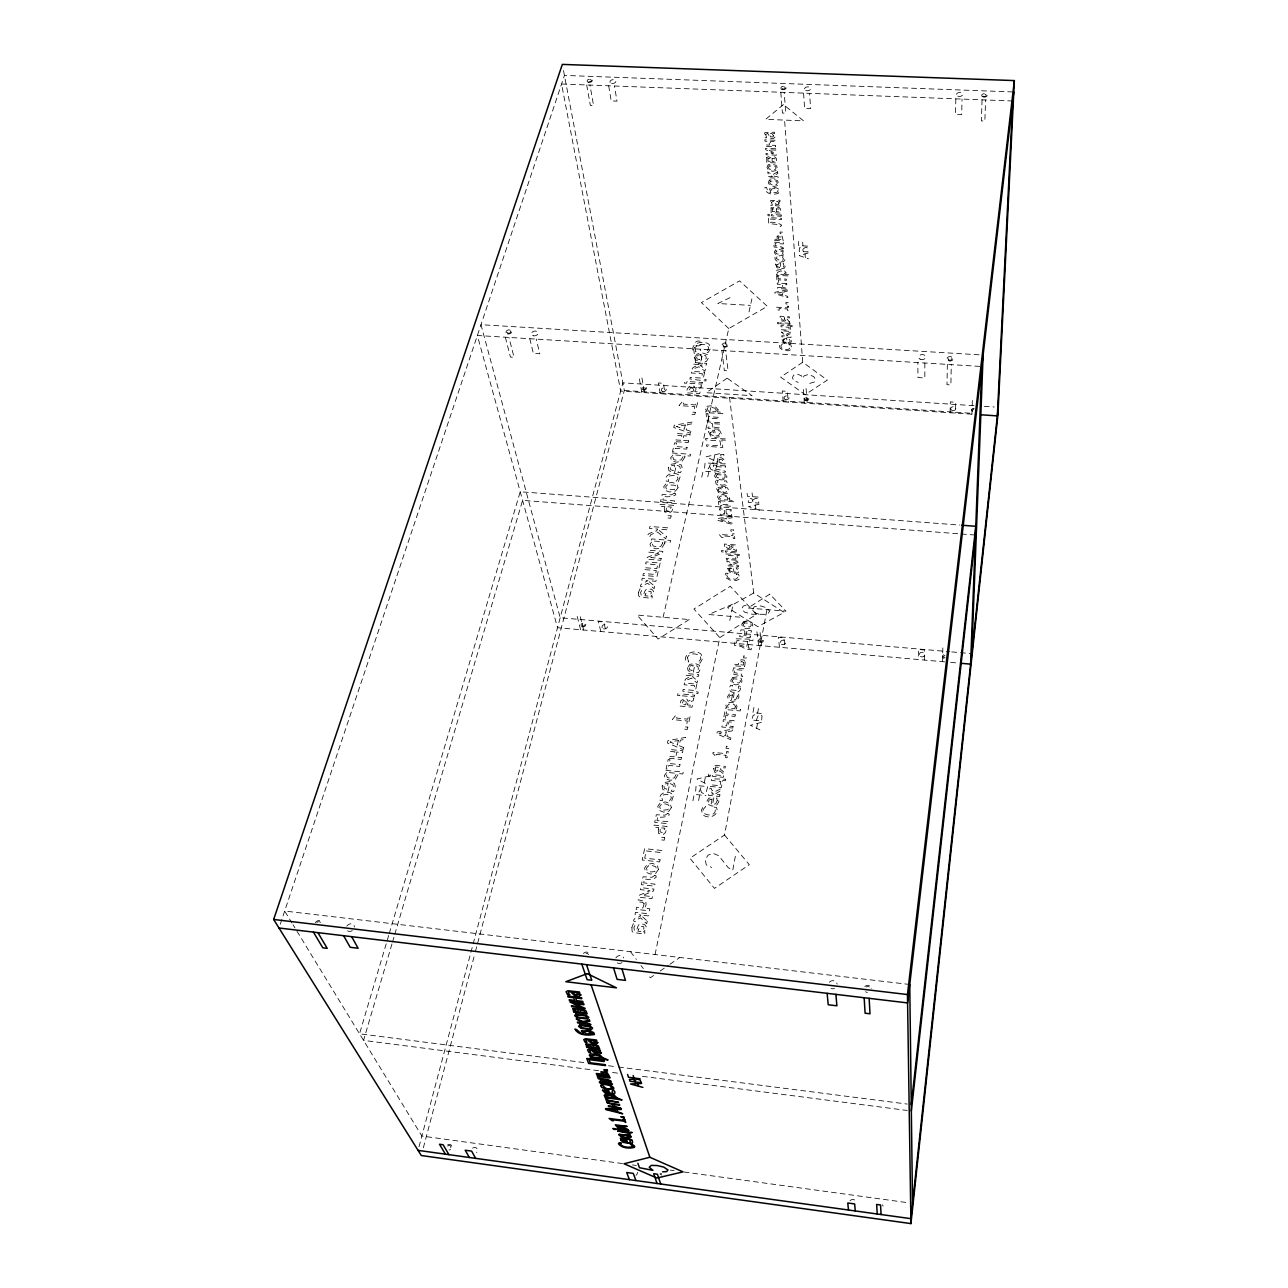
<?xml version="1.0" encoding="UTF-8"?>
<svg xmlns="http://www.w3.org/2000/svg" width="1288" height="1288" viewBox="0 0 1288 1288"><rect width="100%" height="100%" fill="white"/><g stroke="black" fill="none" stroke-linecap="round" stroke-linejoin="round"><path stroke-width="0.75" stroke-dasharray="5 3.75" d="M924.333 660.052L924.349 649.973L918.634 649.474L918.666 659.553M924.848 363.007L924.816 377.98L917.925 377.545L917.877 362.572M942.607 661.678L942.832 647.912M947.34 364.391L947.018 384.709L950.898 384.951L951.269 364.633M950.125 412.772L950.319 401.888L955.519 402.226L955.277 413.11M955.825 98.854L955.551 114.358L961.701 114.6L962.039 99.079M971.909 414.205L972.392 399.361M982.068 99.836L981.392 120.895L984.853 121.04L985.578 99.965M735.335 856.279L732.775 870.253L728.187 867.629L718.801 855.747L713.327 853.445L708.094 855.103L705.212 859.692L706.323 864.924L711.749 867.468M756.265 720.443L758.262 715.323L760.258 714.84L762.045 715.951L761.546 720.958L751.693 720.008L753.142 715.355L754.881 714.76L756.861 717.207M757.618 713.117L758.455 708.577M756.636 728.284L757.537 723.405M753.931 707.45L752.965 712.683L762.882 713.616M724.516 835.01L749.294 864.667L714.47 888.398L689.949 858.243L724.516 835.01L766.956 609.594M698.595 800.524L699.706 794.938M700.704 789.947L701.445 792.474L703.506 793.521L706.049 792.619L707.708 786.63L696.116 785.455L695.633 791.267L697.355 792.361L699.384 791.701L701.493 786.002M704.246 782.863L705.422 777.002M692.912 800.798L694.2 794.374L705.937 795.565M729.797 620.478L733.114 604.024L708.658 614.505L739.602 617.145M655.061 954.617L719.799 637.576L756.426 614.36L730.264 586.282L693.91 609.015L719.799 637.576M713.681 460.267L714.888 454.793M749.004 311.889L751.87 298.913M707.756 476.801L708.915 471.585M709.946 466.932L710.735 469.267L712.924 470.201L715.613 469.315L717.336 463.712L705.083 462.827L704.584 468.236L706.42 469.218L708.561 468.574L710.767 463.245M701.735 477.156L703.087 471.15L715.516 472.052M663.095 617.306L728.766 328.553L767.342 306.351L739.618 280.865L701.38 302.583L728.766 328.553M423.35 1147.769L474.886 953.587M475.401 951.639L624.326 390.457L563.387 69.906M419.002 1146.787L622.877 382.842L974.179 405.688M391.954 943.975L363.554 1040.398L598.598 1070.698M392.518 942.043L394.225 936.247M394.788 934.331L522.59 500.372L975.451 535.067M388.686 935.41L359.529 1033.797L586.587 1062.922M389.266 933.494L520.223 491.758L959.802 525.085M280.253 924.237L564.434 75.412L1013.785 91.963M803.149 249.083L805.612 247.135L807.415 247.972L808.027 251.901L799.252 251.434L799.478 247.747L802.327 247.859L803.326 251.643M752.917 500.034L755.815 498.102L758.036 499.036L758.922 503.125L748.28 502.32L748.441 498.504L751.886 498.73L753.222 502.69M653.596 975.531L650.343 977.785L648.009 974.726M660.132 971.039L668.295 965.404M669.921 964.277L679.726 957.515M802.714 362.234L780.657 377.126L805.145 394.643L827.331 380.089L802.714 362.234L784.585 120.09M730.022 297.673L717.851 303.501L750.437 305.369M753.689 592.995L727.591 607.63L757.843 626.644L784.118 612.444L753.689 592.995L729.137 394.192M746.058 605.215L743.208 606.117L741.727 608.805L744.528 612.122L752.095 614.215L767.471 614.344L769.644 611.172L766.714 607.743L760.339 605.875L754.333 606.729L752.578 609.723L755.718 613.12L761.433 615.02M808.107 253.028L799.252 255.571L808.494 258.824M809.701 383.373L814.08 382.182L815.385 379.3L813.694 376.531L808.365 374.454L804.034 375.919L802.907 378.511L801.442 375.758L797.546 374.228L793.553 375.13L792.41 377.851L794.004 380.685L798.19 382.423M761.289 722.407L750.373 725.305L759.92 729.845M709.817 775.956L697.017 779.015L708.062 784.891M719.541 453.73L706.017 456.821L717.706 462.07M759.051 504.3L748.441 506.603L759.727 510.29M974.002 408.908L972.553 410.437M944.99 655.27L943.251 656.767L945.102 657.878M1012.738 100.995L561.552 84.01L620.687 391.085L973.309 414.285M807.64 246.105L798.737 245.638L798.447 241.468M979.105 354.812L480.971 324.705L560.2 617.741L949.755 651.728M979.782 366.388L477.349 335.492L557.527 627.707L945.811 661.952M984.225 406.332L994.255 406.992M624.326 390.457L971.925 413.303M758.246 497.104L747.459 496.299L746.943 491.968M951.751 651.905L971.732 653.644M950.641 662.386L958.626 663.079M909.747 984.483L284.664 911.035L291.99 923.061M608.5 1065.74L616.469 1066.754M618.465 1067.011L907.283 1104.074M612.557 1072.485L618.53 1073.258M642.422 1076.333L907.364 1110.481M622.506 1163.563L421.884 1136.048L293.036 924.768M632.44 1164.932L636.401 1165.479M670.179 1170.1L674.155 1170.647M684.073 1172.016L908.539 1202.799M630.524 951.735L636.353 959.399M641.005 965.533L643.34 968.592M505.331 337.214L510.434 357.066L514.025 357.291L508.953 337.44M580.614 629.751L577.121 616.115L580.147 616.372L583.625 630.009M529.787 338.712L533.345 353.379L539.785 353.781L536.275 339.114M600.804 631.523L598.373 621.524L603.766 621.991L606.149 632.006M586.684 84.96L590.355 105.439L593.591 105.568L589.952 85.072M641.794 392.47L639.186 377.867L641.955 378.06L644.547 392.663M608.661 85.781L611.204 100.915L616.984 101.14L614.489 86.006M660.261 393.693L658.458 382.971L663.384 383.293L665.155 394.015M693.588 348.79L695.681 363.586L702.314 363.989L700.269 349.193M721.86 350.529L724.371 370.606L728.09 370.847L725.643 350.755M758.632 645.449L756.925 631.748L760.049 632.022L761.723 645.723M752.079 492.918L752.514 496.685M755.396 505.089L755.847 509.018M779.481 647.284L778.387 637.238L783.957 637.721L785.004 647.767M783.249 401.792L782.283 391.005L787.322 391.327L788.24 402.114M780.818 92.253L782.396 113.038L785.744 113.167L784.199 92.382M804.372 403.176L803.261 388.461L806.111 388.638L807.206 403.353M805.048 253.913L805.322 257.697M802.666 242.241L802.907 245.863M803.599 93.122L804.581 108.466L810.571 108.691L809.637 93.348M660.132 1174.463A1.916 1.819 -42.7 0 1 661.823 1175.187M637.431 1172.305A3.413 3.22 -42.9 0 1 635.966 1175.348M586.024 953.297A2.447 2.174 -24.2 0 1 588.439 954.65M622.024 962.619A4.347 3.912 -22.4 0 1 616.823 962.635M615.825 957.966A4.347 3.912 -22.4 0 1 623.73 957.934M850.112 1200.77A3.429 3.397 37.5 0 1 855.538 1200.819M447.725 1146.095A1.932 1.707 -42.8 0 1 450.719 1146.304A1.932 1.707 -42.8 0 1 449.045 1148.993M472.616 1148.107A3.429 3.059 -42.9 0 1 476.641 1152.663M866.325 987.01A2.496 2.318 2.5 0 1 869.352 987.01M834.479 988.476A4.411 4.089 -1.8 0 1 831.098 988.492M829.311 982.213A4.411 4.089 -1.8 0 1 837.168 984.145M316.848 922.53A2.447 2.013 -32 0 1 320.503 922.498M346.746 926.153A4.347 3.623 -31.5 0 1 354.458 927.07M352.284 930.628A4.347 3.623 -31.5 0 1 347.277 930.66M660.052 1173.432A2.979 2.834 -42.7 0 1 661.533 1173.642M882.409 1204.811A3.027 2.962 40.3 0 1 883.037 1206.244M447.596 1144.952A2.995 2.656 -42.8 0 1 451.782 1146.127A2.995 2.656 -42.8 0 1 449.045 1150.007M943.959 658.474A2.496 2.045 1.5 0 1 945.07 654.546M972.569 411.355A2.27 1.674 0.1 0 1 974.066 408.312M583.384 953.41A3.8 3.397 -24.2 0 1 589.888 955.036M867.388 992.42A3.88 3.59 2.5 0 1 865.52 991.712M864.763 986.672A3.88 3.59 2.5 0 1 871.686 988.363M315.351 922.562A3.816 3.139 -32 0 1 321.968 922.53M765.684 134.467L766.601 137.8L764.847 137.736L764.702 132.712L774.442 132.213L774.555 133.614L773.46 133.566L774.909 137.285L773.299 138.557L770.144 138.267L767.761 133.34L765.684 134.467M730.006 546.917C729.958 549.863 725.047 547.964 726.013 545.355L729.845 545.661L730.006 546.917M771.496 202.216L772.381 205.323L770.675 205.243L770.562 200.59L779.948 200.203L780.061 201.492L778.999 201.443L780.367 204.905L778.821 206.064L775.779 205.774L773.508 201.186L771.496 202.216M777.083 236.702L777.195 239.359L773.396 239.166L773.508 240.405L783.249 240.904L782.058 236.074L778.483 235.285L777.083 236.702M696.55 357.034L697.114 358.917L699.577 359.642L700.785 354.554L698.032 355.182L696.55 357.034M689.177 667.667L689.708 669.712L692.042 670.517L693.186 665.075L690.577 665.703L689.177 667.667M782.492 248.938C786.888 248.343 777.533 245.026 775.36 246.024L775.151 243.513L783.49 243.931L783.394 242.691L773.669 242.192L774.088 247.022L780.625 247.666L782.492 248.938M805.177 398.958C807.721 402.822 808.8 395.464 805.177 398.958M741.164 675.91L742.645 676.764L741.003 673.801L734.112 672.61L734.724 669.535L743.884 670.372L744.174 668.858L733.5 667.892L732.341 673.785L741.164 675.91M663.916 786.099L664.431 788.32L666.862 789.238L668.118 783.281L665.397 783.957L663.916 786.099M670.163 467.705L670.726 469.782L673.302 470.571L674.622 465.016L671.724 465.676L670.163 467.705M680.112 476.914L678.261 482.018L675.701 481.825L678.1 478.766L677.279 476.415L673.721 475.336L669.744 475.9L667.86 478.025L668.746 481.31L666.17 481.116C663.723 473.855 674.671 471.311 679.162 475.256L680.112 476.914M673.27 796.145L671.531 801.571L669.1 801.329L671.37 798.109L670.613 795.565L667.248 794.342L663.481 794.857L661.71 797.111L662.547 800.54L660.1 800.395C657.476 793.247 667.892 789.737 672.4 794.342L673.27 796.145M694.731 357.018L695.504 359.899L699.69 361.236L700.881 361.316L702.443 354.667L705.695 355.713L706.355 358.112L704.037 361.236L706.388 361.477L708.255 358.257L707.337 354.586L702.685 353.009L697.371 353.926L694.731 357.018M687.454 667.619L688.178 670.726L692.139 672.256L693.266 672.352L694.763 665.22L697.838 666.411L698.45 669.019L696.228 672.433L698.482 672.642L700.253 669.197L699.4 665.236L695.005 663.449L689.966 664.334L687.454 667.619M779.481 345.812L780.029 348.243L783.426 350.449L788.803 350.771L791.814 348.951L790.816 344.653L788.884 344.54L790.687 347.325L788.143 349.612L783.877 349.37L781.253 347.792L780.931 345.828L782.219 344.234L780.254 344.025L779.481 345.812M716.241 410.003L715.806 411.838L708.77 411.371L707.048 409.021L708.014 407.572L711.25 407.33L714.824 408.183L716.241 410.003M762.689 640.265C759.888 645.079 758.729 636.32 762.689 640.265M668.263 467.673L669.036 470.828L673.399 472.342L674.638 472.438L676.361 465.129L679.742 466.32L680.386 468.961L677.907 472.471L680.386 472.648L682.382 469.122L681.465 465.097L676.619 463.326L671.064 464.292L668.263 467.673M662.113 786.018L662.837 789.431L666.959 791.122L668.118 791.251L669.76 783.458L672.964 784.778L673.576 787.628L671.225 791.235L673.56 791.589L675.443 787.837L674.59 783.506L670.018 781.526L664.769 782.46L662.113 786.018M728.01 498.408L727.591 500.034L720.942 499.535L719.332 497.426L720.266 496.17L723.325 495.993L726.69 496.782L728.01 498.408M784.65 318.812C784.634 321.614 780.351 319.794 781.414 317.428L784.553 317.621L784.65 318.812M644.113 903.693L642.889 907.992L636.546 907.267L636.111 909.328L649.41 910.841L649.844 908.781L644.644 908.185L646.141 904.611L645.787 901.713L638.156 899.716L637.721 901.761L642.696 902.389L644.113 903.693M715.291 810.007C715.565 815.658 707.514 816.125 704.134 813.259L703.248 811.826C701.139 808.928 709.237 805.564 703.538 806.047L701.477 809.991L702.685 814.499C707.917 820.005 720.04 815.401 716.45 807.383L714.083 807.141L715.291 810.007M737.412 696.164L735.931 699.287L732.904 699.819L734.128 693.508L729.266 694.087L727.559 696.615L728.509 699.819L732.47 701.38L736.833 700.559L738.942 697.291L738.636 694.103L736.672 693.91L737.412 696.164M718.092 409.89L717.513 411.951L722.713 412.305L722.906 413.738L705.921 412.595L705.727 411.162L707.015 411.242L705.019 408.538L706.388 406.348L710.815 405.833L715.903 407.185L718.092 409.89M677.907 774.812L675.218 779.481L669.857 780.303L665.445 778.757L664.35 775.585L666.765 772.349L665.429 772.22L665.832 770.353L683.22 772.092L682.833 773.975L677.504 773.428L677.907 774.812M687.389 657.572L688.661 661.855L686.021 661.774C682.399 653.177 695.697 648.911 701.203 654.336L702.411 658.925L700.125 663.046C693.991 663.626 702.604 660.181 700.463 657.089L699.529 655.656C696.019 653.161 689.161 652.855 687.389 657.572M717.271 800.492L715.709 803.857L712.554 804.42L713.874 797.61L708.819 798.19L707.032 800.927L707.998 804.388L712.087 806.095L716.627 805.241L718.849 801.732L718.543 798.27L716.498 798.061L717.271 800.492M745.285 662.016L744.593 666.685L733.935 665.719L734.224 664.222L738.378 664.608L739.119 661.404L741.131 659.762L743.933 660.036L745.285 662.016M784.585 273.008L784.183 274.537L778.773 274.247L777.533 272.315L780.834 270.85L784.585 273.008M684.942 456.918L682.109 461.329L676.458 462.199L671.773 460.83L670.613 457.9L673.157 454.841L671.74 454.728L672.159 452.99L690.561 454.294L690.159 456.049L684.524 455.646L684.942 456.918M694.635 347.712L695.955 351.785L693.202 351.624C689.676 342.914 703.795 339.871 709.205 344.443L710.493 348.678L708.094 352.542C701.638 353.218 710.445 350.143 708.432 347.019L705.502 344.701L699.481 344.315L694.635 347.712M729.765 498.327L729.185 500.163L734.112 500.533L734.273 501.805L718.237 500.597L718.06 499.325L719.3 499.406L717.416 496.975L718.736 495.059L722.922 494.656L727.72 495.912L729.765 498.327M726.609 575.124L728.364 578.167L735.512 579.326L738.507 577.024L736.205 574.046L738.555 574.239L739.94 578.763L736.366 580.55L729.829 580.035L725.627 577.588L724.87 575.897L725.724 573.192L728.106 573.385L726.609 575.124M664.801 543.214L661.839 547.931L655.978 548.817L651.148 547.336L649.973 544.18L652.63 540.912L651.164 540.799L651.615 538.915L670.629 540.429L670.195 542.312L664.366 541.846L664.801 543.214M780.399 226.221C785.696 225.175 773.042 221.23 770.24 222.422L769.934 219.041L781.526 219.604L781.414 218.268L768.276 217.624L768.807 223.613L777.775 224.482L780.399 226.221M645.626 388.235C642.97 392.212 642.197 385.08 645.626 388.235M713.681 768.711L714.711 772.285L718.35 772.398L719.895 770.755L723.856 774.313L724.226 772.43L720.394 769.129L720.7 767.535L725.08 767.97L725.386 766.36L714.357 765.249L713.681 768.711M676.055 774.571L674.252 777.936L670.517 778.387L667.264 777.437L666.492 775.328L668.553 772.526L675.765 773.251L676.055 774.571M715.532 481.197L716.048 483.902L719.396 485.995L724.822 486.413L727.623 484.755L726.577 480.971L724.339 480.794L726.094 483.225L725.128 484.771L721.94 485.125L718.559 484.272L717.158 482.565L718.269 480.424L716.015 480.183L715.532 481.197M682.994 456.741L681.094 459.913L677.134 460.396L673.688 459.558L672.867 457.626L675.057 454.97L682.672 455.517L682.994 456.741M786.018 272.895L785.503 274.618L789.496 274.827L789.592 276.018L776.535 275.31L776.423 274.119L777.421 274.183L775.972 271.945L777.115 270.11L780.544 269.611L784.424 270.657L786.018 272.895M584.929 624.68C581.967 629.397 581.242 620.832 584.929 624.68M662.773 543.005L660.792 546.402L656.687 546.901L653.145 545.983L652.308 543.906L654.594 541.073L662.467 541.685L662.773 543.005M740.648 688.05C740.439 693.137 733.387 693.749 730.199 690.996L729.33 687.808L730.682 685.216L732.711 685.409L730.892 687.985L731.584 689.982L737.557 690.561L738.99 688.726C736.607 685.49 740.713 684.846 740.648 688.05M708.609 431.834L710.622 436.052L715.516 437.437L720.04 436.664L721.28 433.718L719.879 430.82L717.625 430.659L719.493 433.605L718.624 435.537L715.468 436.036L714.679 430.305L711.105 430.289L708.609 431.834M686.327 701.863L685.812 704.794L681.642 704.391L683.542 700.398L686.327 701.863M774.957 257.197C774.217 261.77 780.737 262.961 783.877 261.239L784.714 260.208C786.598 257.004 779.884 254.799 783.506 258.808L782.685 260.305L780.061 260.707L776.245 258.437L777.228 256.409L774.957 257.197M631.893 927.457L632.086 931.305L633.31 932.48L644.531 934.122L644.966 932.029L643.549 931.868L645.723 929.469L646.174 926.555L644.37 924.285L640.249 924.06C636.449 924.543 638.172 932.287 634.501 930.596L633.889 927.666L635.596 923.995L633.31 923.738L631.893 927.457M716.563 488.635L718.479 492.547L723.18 493.868L727.559 493.207L728.766 490.47L727.43 487.782L725.257 487.621L727.044 490.358L726.191 492.145L723.148 492.579L722.423 487.267L718.978 487.234L716.563 488.635M715.178 768.775L715.709 770.836L717.384 771.061L719.235 767.39L715.516 767.02L715.178 768.775M710.284 432.446L710.557 434.33L713.89 435.924L713.294 431.561L710.284 432.446M693.636 388.847L693.105 391.584L688.694 391.294L690.706 387.543L693.636 388.847M638.494 592.383L638.703 595.958L639.991 597.036L651.889 598.373L652.34 596.408L650.826 596.28L653.113 594.01L653.596 591.273L651.68 589.196L647.317 589.067C643.485 589.421 644.966 596.875 641.247 595.265L640.587 592.544L642.39 589.099L639.975 588.89L638.494 592.383M743.82 662.724L743.45 665.059L739.827 664.737L741.437 661.259L743.82 662.724M718.173 489.199L718.43 490.953L721.634 492.467L721.071 488.41L718.173 489.199M727.752 568.555L729.539 572.081L733.983 573.305L738.137 572.758L739.296 570.343L738.04 567.911L735.995 567.75L737.654 570.214L736.849 571.792L733.967 572.162L733.323 567.412L727.752 568.555M667.844 813.42L665.091 815.159L656.333 814.741L654.723 822.308L667.635 823.676L668.053 821.728L656.961 820.569L657.798 816.608C660.696 818.524 673.576 815.69 667.844 813.42M654.835 875.454L652.018 877.257L643.066 876.79L641.376 884.695L654.562 886.16L654.996 884.132L643.662 882.876L644.547 878.754C647.462 880.606 660.631 878.126 654.851 875.341M775.553 264.121L776.986 267.759L780.786 268.87L784.376 268.129L785.455 265.537C785.261 262.301 781.172 262.172 784.054 265.489L783.313 267.163L780.802 267.663L780.383 262.704L775.553 264.121M658.281 829.746L658.442 833.32L662.966 834.688L665.542 832.515L667.055 826.477L654.111 825.125L653.692 827.057L658.731 827.588L658.281 829.746M769.677 188.982L770.836 192.604L768.083 191.767L766.457 187.356L764.911 187.291C764.766 194.214 773.364 195.277 778.338 193.297L779.481 190.962L777.871 188.451L773.991 187.211L769.677 188.982M674.413 493.143L671.499 494.817L662.209 494.576L660.519 501.676L674.22 502.723L674.638 500.903L662.885 500.018L663.771 496.299C666.556 497.844 680.322 495.542 674.429 493.046M729.282 569.087L729.491 570.648L732.518 572.033L732.035 568.411L729.282 569.087M782.09 339.517L783.442 342.849L787.081 343.896L790.51 343.252L791.54 340.901C791.347 337.907 787.467 337.778 790.204 340.821L789.48 342.367L787.081 342.785L786.71 338.261L782.09 339.517M776.857 264.636L777.002 266.262L779.562 267.598L779.256 263.815L776.857 264.636M664.318 508.567L664.479 511.899L669.293 513.091L672.014 511.03L673.592 505.363L659.891 504.316L659.456 506.136L664.785 506.554L664.318 508.567M783.329 339.984L783.458 341.481L785.905 342.721L785.616 339.259L783.329 339.984M660.197 829.231L660.052 831.855L662.74 832.74L664.898 828.248L660.503 827.782L660.197 829.231M778.016 190.849L777.244 192.234L773.235 192.781L771.077 190.56L771.786 188.998L774.201 188.547L776.906 189.239L778.016 190.849M725.627 779.24L725.337 780.769L722.665 780.496L721.312 787.548L710.187 786.421L710.509 784.795L720.008 785.744L720.845 781.414L711.362 780.447L711.684 778.821L725.627 779.24M751.387 648.299L751.097 649.78L746.235 649.345L741.373 646.592L734.369 645.336L735.657 638.832L753.11 639.234L752.836 640.716L749.6 640.426L748.151 648.009L751.387 648.299M740.439 709.382L740.133 710.928L725.321 709.527L725.627 707.981L726.754 708.094L725.869 705.148L727.833 702.813L731.938 702.314L736.028 703.812L737.09 706.726L735.899 708.947L740.439 709.382M726.416 746.251L726.013 748.28L728.815 748.553L729.201 746.525L726.416 746.251M743.901 655.962L743.53 657.862L746.235 658.104L746.605 656.204L743.901 655.962M747.748 641.472L746.638 647.204L736.285 644.016L736.961 640.522L747.748 641.472M725.997 755.315L725.547 757.618L727.044 757.763L728.235 751.58L726.738 751.435L726.303 753.689L713.117 752.385L712.86 753.705L714.325 754.559L714.373 756.523L715.709 756.652L716.176 754.349L725.997 755.315M719.912 794.841L719.59 796.483L708.432 795.34L708.754 793.698L713.6 794.197L709.93 790.43C708.32 787.934 712.151 787.242 711.507 789.753L714.405 791.991L721.103 788.61L720.716 790.655L714.76 794.31L719.912 794.841M723.582 775.714L723.276 777.34L712.2 776.229L712.522 774.603L723.582 775.714M730.876 737.911L730.538 739.602L716.804 733.967L717.223 731.922L732.566 729.121L732.228 730.86L727.945 731.6L727.012 736.382L730.876 737.911M733.065 726.496L732.759 728.058L721.876 727.012L722.182 725.45L726.593 725.869L727.414 721.65L723.019 721.232L723.325 719.67L734.176 720.716L733.886 722.278L728.992 721.811L728.171 726.029L733.065 726.496M735.319 714.84L735.013 716.402L725.772 715.532L725.144 718.672L723.55 718.527L725.096 710.686L726.69 710.831L726.078 713.971L735.319 714.84M750.469 636.111L750.196 637.592L739.65 636.658L739.94 635.193L744.206 635.564L744.963 631.635L740.713 631.265L741.003 629.8L751.516 630.718L751.242 632.167L746.493 631.764L745.736 635.709L750.469 636.111M666.331 508.052L666.186 510.515L669.052 511.288L671.322 507.053L666.653 506.683L666.331 508.052M712.135 799.059L711.105 804.276L709.913 803.905L708.561 802.327L708.996 800.073L712.135 799.059M732.453 694.86L731.52 699.69L730.36 699.352L729.04 697.903L729.443 695.826L732.453 694.86M726.207 731.906L725.45 735.754L718.978 733.178L726.207 731.906M708.754 774.104L708.4 775.956L710.332 776.149L710.686 774.297L708.754 774.104M647.252 921.162L646.705 923.754L640.667 917.909L636.224 919.857C635.773 923.061 631.587 921.145 634.743 918.634L640.168 916.38L640.812 915.044L635.016 914.383L635.467 912.323L648.782 913.836L648.347 915.897L642.197 915.205L641.988 916.235L647.252 921.162M652.372 896.657L651.953 898.686L638.703 897.189L639.106 895.273L650.021 890.733L640.313 889.638L640.748 887.625L653.95 889.106L653.563 890.942L642.503 895.546L652.372 896.657M660.084 859.82L659.633 861.93L642.197 860.03L644.644 848.631L662.032 850.499L661.597 852.592L646.254 850.933L644.708 858.162L660.084 859.82M664.705 837.699L664.189 840.195L660.873 839.84L661.388 837.345L664.705 837.699M680 764.589L679.613 766.457L668.81 765.378L668.005 769.145L666.121 768.952L668.134 759.582L670.001 759.759L669.197 763.51L680 764.589M681.465 757.602L681.078 759.469L668.424 758.213L668.826 756.362L673.93 756.861L674.993 751.886L669.889 751.387L670.275 749.552L682.881 750.791L682.511 752.627L676.812 752.063L675.765 757.038L681.465 757.602M683.574 747.507L683.155 749.552L667.409 742.999L667.925 740.632L685.699 737.38L685.28 739.328L680.322 740.181L679.162 745.72L683.574 747.507M687.84 727.124L687.357 729.427L684.153 729.121L684.653 726.818L687.84 727.124M690.014 716.74L688.549 723.695L686.858 723.534L687.389 721.006L672.4 719.573L675.669 715.371L677.182 715.516L676.635 718.092L687.776 719.171L688.307 716.579L690.014 716.74M692.381 705.405L692.01 707.192L679.597 706.017L680.933 700.624L684.797 698.482L687.067 699.304L688.017 701.364L693.846 698.45L693.411 700.511L687.824 703.184L687.454 704.939L692.381 705.405M694.522 695.166L694.152 696.921L681.787 695.778L682.157 694.007L694.522 695.166M696.824 684.137L695.246 691.736L698.209 692.01L697.871 693.652L682.769 691.189L683.139 689.434L693.701 690.4L694.667 685.731L684.137 684.765L684.508 683.01L696.824 684.137M697.516 680.837L697.066 683.01L691.414 678.18L687.373 679.855C686.971 682.56 683.155 681.046 685.973 678.856L691.511 675.765L686.166 675.282L686.536 673.544L698.821 674.654L698.45 676.409L692.783 675.878L692.606 676.747L697.516 680.837M678.309 740.536L677.375 744.995L669.937 741.985L678.309 740.536M677.971 693.491L677.536 695.504L679.694 695.697L680.112 693.685L677.971 693.491M654.707 586.233L654.143 588.664L647.735 583.319L643.05 585.219C642.535 588.214 638.204 586.571 641.472 584.108L647.896 580.646L641.762 580.131L642.229 578.199L656.317 579.375L655.866 581.307L649.361 580.759L649.136 581.741L654.707 586.233M660.132 563.049L656.977 576.573L642.889 575.414L643.356 573.482L655.415 574.48L656.333 570.6L644.274 569.602L644.741 567.686L656.783 568.668L657.685 564.804L645.658 563.822L646.125 561.922L660.132 563.049M661.211 558.412L660.776 560.296L646.785 559.153L647.204 557.382L658.699 552.955L648.46 552.133L648.911 550.25L662.853 551.377L662.451 553.083L650.778 557.559L661.211 558.412M666.363 536.323L665.783 538.835L657.476 532.073L650.778 534.633C650.15 538.336 645.127 536.549 649.039 533.49L656.574 530.849L657.733 529.078L649.442 528.418L649.909 526.47L668.327 527.903L667.876 529.867L659.424 529.207L659.134 530.447L666.363 536.323M671.145 515.892L670.597 518.227L667.071 517.953L667.619 515.619L671.145 515.892M687.132 447.355L686.729 449.11L675.298 448.288L674.461 451.83L672.465 451.686L674.574 442.895L676.538 443.04L675.717 446.55L687.132 447.355M688.661 440.818L688.259 442.557L674.88 441.623L675.298 439.884L680.692 440.271L681.803 435.618L676.409 435.247L676.812 433.525L690.159 434.442L689.756 436.165L683.735 435.746L682.64 440.399L688.661 440.818M690.867 431.367L690.416 433.283L673.753 427.471L674.3 425.249L693.073 421.901L692.654 423.72L687.422 424.605L686.198 429.806L690.867 431.367M695.311 412.321L694.812 414.478L691.431 414.253L691.946 412.096L695.311 412.321M697.581 402.613L696.067 409.117L694.264 409.004L694.828 406.638L678.969 405.575L682.415 401.615L684.025 401.727L683.445 404.126L695.23 404.915L695.794 402.5L697.581 402.613M700.06 392.035L699.658 393.709L686.536 392.84C686.375 388.622 689.917 383.776 694.425 386.464L695.44 388.348L701.574 385.547L701.123 387.463L695.23 390.055L694.844 391.697L700.06 392.035M702.282 382.472L701.896 384.13L688.822 383.277L689.225 381.634L702.282 382.472M704.681 372.2L703.039 379.284L706.162 379.477L705.808 381.007L689.853 378.994L690.239 377.352L701.397 378.076L702.411 373.713L691.286 373.005L691.672 371.363L704.681 372.2M705.405 369.109L704.939 371.137L698.949 366.758L694.683 368.384C694.216 370.912 690.304 369.624 693.202 367.483L699.03 364.52L693.395 364.15L693.781 362.54L706.758 363.345L706.371 364.971L700.189 365.406L705.405 369.109M685.28 424.976L684.298 429.162L676.442 426.489L685.28 424.976M687.067 381.377L686.617 383.244L684.331 383.099L684.781 381.232L687.067 381.377M768.018 158.472L768.018 161.242L770.804 161.354L770.256 158.617L768.018 158.472M772.124 158.488L772.14 161.419L775.457 161.564L774.845 158.537L772.124 158.488M772.333 208.849L772.333 211.457L775.038 211.586L774.523 208.994L772.333 208.849M776.326 208.881L776.326 211.651L779.562 211.812L778.982 208.946L776.326 208.881M773.428 135.755L773.074 136.914L770.514 136.85L769.145 133.388L772.011 133.517L773.428 135.755M638.542 929.356L637.946 931.224L641.666 931.659L643.952 928.551L643.742 926.716L640.426 926.281L638.542 929.356M735.4 706.838L734.418 708.803L728.284 708.223L727.527 705.679L728.863 704.15L731.826 703.924L734.724 704.874L735.4 706.838M778.95 203.472L778.612 204.55L776.149 204.454L774.845 201.25L777.598 201.379L778.95 203.472M778.612 236.863L778.516 239.423L781.832 239.6L781.269 237.024L778.612 236.863M766.746 157.458L766.763 162.513L776.938 162.964L776.406 158.488L774.668 156.782L770.965 157.941L768.598 156.701L766.746 157.458M719.123 459.494L719.123 462.247L723.212 462.537L722.391 459.752L719.123 459.494M645.529 594.042L644.902 595.781L648.846 596.119L651.261 593.172L651.02 591.482L647.51 591.128L645.529 594.042M771.093 207.883L771.11 212.665L780.995 213.148L780.496 208.914L778.805 207.288L771.093 207.883M768.099 164.928L766.924 167.472L768.55 170.129L772.575 171.288L776.39 170.515L777.614 167.955L776.02 165.283L771.963 164.14L768.099 164.928M769.403 180.127L768.228 182.622L769.838 185.231L773.83 186.374L777.63 185.617L778.838 183.105L777.26 180.481L773.251 179.354L769.403 180.127M775.408 250.081L774.281 252.368L775.827 254.783L779.659 255.877L783.297 255.201L784.489 252.899L782.959 250.468L779.111 249.389L775.408 250.081M769.21 165.959L768.389 167.537L769.483 169.195L775.296 169.469L776.149 167.875L775.054 166.233L769.21 165.959M770.498 181.141L769.693 182.687L770.771 184.329L776.535 184.587L777.389 183.041L776.294 181.415L770.498 181.141M715.758 473.582L714.47 475.996L716.482 478.637L721.232 479.941L725.675 479.345L727.028 476.914L725.064 474.258L720.282 472.97L715.758 473.582M776.471 251.015L775.682 252.432L776.712 253.961L782.267 254.251L783.072 252.818L782.041 251.305L776.471 251.015M717.786 458.319L717.48 462.134L712.811 461.796L713.005 463.133L724.999 463.986C725.788 459.913 721.554 456.033 717.786 458.319M717.11 474.628L716.192 476.125L717.545 477.784L724.355 478.283L725.305 476.785L723.953 475.127L717.11 474.628M658.426 869.497L655.817 873.167L650.376 874.069L645.562 872.04L644.58 867.983L647.22 864.329L652.63 863.427L657.379 865.391L658.426 869.497M671.338 807.721L668.794 811.247L663.481 812.116L658.764 810.2L657.782 806.304L660.341 802.81L665.638 801.925L670.307 803.793L671.338 807.721M732.808 677.569L730.747 680.354L731.664 683.413L735.625 684.91L739.972 684.218L742.065 681.384L741.147 678.341L737.187 676.86L732.808 677.569M743.756 621.75L741.759 624.422L742.661 627.353L746.557 628.769L750.807 628.077L752.836 625.372L751.934 622.442L748.054 621.041L743.756 621.75M648.234 865.922L646.479 868.193L647.204 870.736L650.81 871.992L654.771 871.557L656.526 869.287L655.753 866.744L652.195 865.488L648.234 865.922M661.34 804.324L659.633 806.513L660.358 808.928L663.9 810.12L667.764 809.701L669.47 807.528L668.714 805.081L665.22 803.889L661.34 804.324M785.825 319.939L784.923 321.098L781.929 321.098L780.512 319.682L780.077 316.236L789.383 316.768L789.48 317.894L785.777 317.685L789.834 322.322L785.825 319.939M733.677 678.776L732.309 680.499L732.953 682.415L739.103 682.978L740.503 681.255L739.827 679.34L733.677 678.776M678.084 487.75L675.411 491.082L669.776 492L664.769 490.293L663.723 486.687L666.427 483.37L672.03 482.436L676.973 484.111L678.084 487.75M744.609 622.893L743.289 624.551L743.933 626.387L749.954 626.902L751.323 625.244L750.646 623.424L744.609 622.893M667.49 484.755L665.687 486.832L666.46 489.086L674.316 489.665L676.12 487.605L675.298 485.334L667.49 484.755M731.487 548.157L730.425 549.348L726.786 549.235L724.999 547.69L724.323 544.051L735.69 544.937L735.851 546.144L731.343 545.774L731.504 546.965L736.285 549.413L736.462 550.797L731.487 548.157M783.426 104.602L765.652 119.333L803.599 120.863L783.426 104.602M727.157 378.173L706.275 392.695L752.079 395.69L727.157 378.173M769.854 594.154L747.974 607.984L786.002 611.204L769.854 594.154M689.209 619.56L658.152 639.025L637.093 615.052L689.209 619.56M777.646 171.819L772.542 174.814L767.584 171.916L768.195 173.735L772.365 176.617L767.97 176.424L768.083 177.744L778.177 178.211L778.065 176.875L773.347 175.989L777.791 173.478L777.646 171.819M790.623 332.111L785.938 334.51L781.446 332.014L785.761 335.991L781.768 335.749L781.864 336.86L791.057 337.408L790.961 336.297L786.678 335.492L790.735 333.495L790.623 332.111M737.815 561.101L732.228 563.452L726.657 560.683L727.382 562.293L732.083 564.997L727.205 564.611L727.366 565.77L738.555 566.672L738.41 565.513L733.162 564.514L738.008 562.55L737.815 561.101M787.21 289.864L774.877 292.279L775.006 293.793L787.837 297.592L787.725 296.369L784.151 295.338L783.861 291.812L787.306 291.168L787.21 289.864M782.46 292.07L776.648 293.165L782.702 294.92L782.46 292.07M731.922 516.424L716.965 518.565L717.191 520.175L733.001 524.651L732.84 523.331L728.412 522.123L727.913 518.372L732.099 517.808L731.922 516.424M726.207 518.597L719.171 519.563L726.625 521.624L726.207 518.597M775.102 140.263L764.798 139.828L764.927 141.213L769.081 141.39L769.403 145.109L765.249 144.932L765.362 146.317L775.618 146.752L775.521 145.367L770.884 145.174L770.578 141.455L775.215 141.648L775.102 140.263M775.779 148.748L765.539 148.313L765.652 149.601L773.476 153.723L765.974 153.385L766.102 154.753L776.31 155.188L776.213 153.948L768.26 149.778L775.891 150.116L775.779 148.748M769.612 214.372L767.889 214.291L768.018 215.74L769.741 215.821L769.612 214.372M781.156 215.016L771.271 214.532L771.383 215.821L781.253 216.304L781.156 215.016M782.541 232.162L780.045 232.033L780.174 233.627L782.669 233.756L782.541 232.162M778.016 276.276L776.616 276.196L777.131 282.169L778.532 282.249L778.322 279.866L786.437 280.301L786.34 279.126L778.226 278.675L778.016 276.276M786.694 283.569L777.195 283.038L777.308 284.213L781.14 284.439L781.414 287.594L777.582 287.385L777.678 288.56L787.145 289.076L787.049 287.916L782.782 287.675L782.524 284.503L786.791 284.745L786.694 283.569M788.24 302.648L785.841 302.519L785.97 303.984L788.353 304.113L788.24 302.648M788.53 306.286L787.258 306.222L787.387 307.832L776.149 307.188L776.229 308.122L778.145 310.086L779.272 310.15L779.127 308.508L787.483 308.991L787.628 310.633L788.9 310.714L788.53 306.286M779.079 322.564L777.469 322.483L777.582 323.755L779.192 323.852L779.079 322.564M789.914 323.288L780.641 322.741L780.737 323.868L789.995 324.399L789.914 323.288M792.313 325.671L780.882 325.655L780.995 326.766L788.9 327.233L789.142 330.195L781.236 329.728L781.333 330.839L790.574 331.386L790.172 326.572L792.394 326.701L792.313 325.671M707.901 413.77L706.066 413.657L707.08 420.822L708.899 420.935L708.497 418.085L719.026 418.793L718.849 417.376L708.303 416.652L707.901 413.77M719.541 422.706L707.225 421.868L707.418 423.269L712.393 423.607L712.908 427.391L707.949 427.053L708.142 428.453L720.411 429.306L720.234 427.89L714.695 427.519L714.18 423.736L719.734 424.106L719.541 422.706M725.321 438.838L705.534 438.484L705.744 439.949L720.072 440.947L720.733 445.873L706.452 444.875L706.645 446.308L722.81 447.451L721.827 439.965L725.514 440.222L725.321 438.838M723.759 454.551L720.668 454.342L720.894 456.065L723.985 456.274L723.759 454.551M725.257 465.934L713.278 465.065L714.003 470.265C726.883 474.515 731.117 470.909 715.532 469.235L715.146 466.514L725.434 467.254L725.257 465.934M720.105 501.676L718.382 501.531L719.268 507.907L720.99 508.036L720.636 505.492L730.586 506.248L730.409 504.976L720.459 504.236L720.105 501.676M731.037 509.726L719.396 508.841L719.573 510.096L724.275 510.451L724.741 513.815L720.04 513.461L720.217 514.701L731.809 515.603L731.648 514.347L726.416 513.944L725.965 510.579L731.198 510.982L731.037 509.726M733.709 530.012L730.779 529.771L730.988 531.332L733.919 531.558L733.709 530.012M734.224 533.86L732.663 533.731L732.888 535.438L719.155 534.375L721.715 537.499L723.099 537.611L722.858 535.872L733.049 536.677L733.291 538.416L734.836 538.545L734.224 533.86M723.389 550.684L721.425 550.523L721.602 551.876L723.582 552.021L723.389 550.684M736.591 551.811L725.289 550.91L725.45 552.101L736.752 553.003L736.591 551.811M739.618 554.404L725.724 553.985L725.885 555.16L735.512 555.933L735.931 559.04L726.319 558.268L726.48 559.443L737.718 560.344L737.058 555.289L739.763 555.498L739.618 554.404M948.902 359.964A1.98 1.433 -0.9 0 0 952.009 358.917A1.98 1.433 -0.9 0 0 949.224 357.501A1.98 1.433 -0.9 0 0 948.902 359.964M920.131 359.175A3.494 2.528 -1.7 0 0 925.653 357.307A3.494 2.528 -1.7 0 0 920.743 354.796A3.494 2.528 -1.7 0 0 920.131 359.175M781.43 644.241A2.801 2.286 -5.9 0 0 785.922 642.631A2.801 2.286 -5.9 0 0 782.138 640.297A2.801 2.286 -5.9 0 0 781.43 644.241M723.808 346.214A1.916 1.385 -7.3 0 0 726.899 345.184A1.916 1.385 -7.3 0 0 724.339 343.816A1.916 1.385 -7.3 0 0 723.808 346.214M696.824 345.764A3.397 2.447 -8 0 0 701.638 342.994A3.397 2.447 -8 0 0 696.309 341.562A3.397 2.447 -8 0 0 696.824 345.764M508.003 333.173A1.884 1.32 -12.8 0 0 510.756 331.644A1.884 1.32 -12.8 0 0 507.907 330.855A1.884 1.32 -12.8 0 0 508.003 333.173M533.168 335.749A3.365 2.367 -12.2 0 0 538.046 333.029A3.365 2.367 -12.2 0 0 532.958 331.628A3.365 2.367 -12.2 0 0 533.168 335.749M920.485 656.461A2.85 2.335 0.5 0 0 924.977 654.835A2.85 2.335 0.5 0 0 920.984 652.452A2.85 2.335 0.5 0 0 920.485 656.461M603.509 628.834A2.753 2.206 -13.4 0 0 607.453 626.387A2.753 2.206 -13.4 0 0 603.235 625.002A2.753 2.206 -13.4 0 0 603.509 628.834M951.751 410.212A2.592 1.916 -0.5 0 0 955.825 408.811A2.592 1.916 -0.5 0 0 952.17 406.911A2.592 1.916 -0.5 0 0 951.751 410.212M662.66 391.439A2.496 1.835 -9.2 0 0 666.218 389.379A2.496 1.835 -9.2 0 0 662.338 388.284A2.496 1.835 -9.2 0 0 662.66 391.439M983.404 96.342A1.755 1.127 -1.6 0 0 986.157 95.457A1.755 1.127 -1.6 0 0 983.662 94.394A1.755 1.127 -1.6 0 0 983.404 96.342M957.789 96.133A3.107 1.996 -2.1 0 0 962.667 94.588A3.107 1.996 -2.1 0 0 958.272 92.688A3.107 1.996 -2.1 0 0 957.789 96.133M588.954 81.724A1.674 1.063 -9.4 0 0 591.369 80.484A1.674 1.063 -9.4 0 0 588.809 79.888A1.674 1.063 -9.4 0 0 588.954 81.724M611.607 83.398A2.995 1.884 -9 0 0 615.889 81.176A2.995 1.884 -9 0 0 611.285 80.13A2.995 1.884 -9 0 0 611.607 83.398M785.004 399.28A2.528 1.868 -5.6 0 0 789.077 397.895A2.528 1.868 -5.6 0 0 785.648 396.028A2.528 1.868 -5.6 0 0 785.004 399.28M782.46 88.84A1.707 1.095 -5.6 0 0 785.197 87.97A1.707 1.095 -5.6 0 0 782.895 86.924A1.707 1.095 -5.6 0 0 782.46 88.84M805.708 90.45A3.043 1.948 -5.2 0 0 810.587 88.92A3.043 1.948 -5.2 0 0 806.433 87.053A3.043 1.948 -5.2 0 0 805.708 90.45M759.614 642.084A2.431 1.996 -6.9 0 0 763.543 640.667A2.431 1.996 -6.9 0 0 760.258 638.639A2.431 1.996 -6.9 0 0 759.614 642.084M582.321 626.692A2.399 1.916 -14.2 0 0 585.782 624.567A2.399 1.916 -14.2 0 0 582.112 623.36A2.399 1.916 -14.2 0 0 582.321 626.692M643.292 389.942A2.19 1.594 -9.7 0 0 646.399 388.139A2.19 1.594 -9.7 0 0 643.018 387.189A2.19 1.594 -9.7 0 0 643.292 389.942M805.225 400.391A2.222 1.642 -5 0 0 808.784 399.183A2.222 1.642 -5 0 0 805.757 397.557A2.222 1.642 -5 0 0 805.225 400.391M948.274 360.624A3.075 2.222 -0.9 0 0 953.104 358.982A3.075 2.222 -0.9 0 0 948.773 356.776A3.075 2.222 -0.9 0 0 948.274 360.624M723.131 346.858A2.995 2.157 -7.3 0 0 727.945 345.248A2.995 2.157 -7.3 0 0 723.969 343.107A2.995 2.157 -7.3 0 0 723.131 346.858M507.504 333.882A2.93 2.061 -12.8 0 0 511.787 331.515A2.93 2.061 -12.8 0 0 507.375 330.292A2.93 2.061 -12.8 0 0 507.504 333.882M982.857 96.858A2.737 1.755 -1.6 0 0 987.139 95.489A2.737 1.755 -1.6 0 0 983.243 93.831A2.737 1.755 -1.6 0 0 982.857 96.858M588.536 82.287A2.608 1.642 -9.4 0 0 592.303 80.355A2.608 1.642 -9.4 0 0 588.294 79.454A2.608 1.642 -9.4 0 0 588.536 82.287M781.864 89.355A2.656 1.707 -5.6 0 0 786.147 88.019A2.656 1.707 -5.6 0 0 782.541 86.377A2.656 1.707 -5.6 0 0 781.864 89.355"/><path stroke-width="1.5" d="M981.778 366.5L970.605 664.141L960.623 663.256M971.732 653.644L983.114 355.053M1012.738 100.995L997.347 415.879L981.311 414.816M1014.348 80.581L997.894 415.01L910.938 1223.6L421.289 1155.529L273.652 919.471L562.341 64.4L1014.348 80.581L907.46 994.545L910.938 1223.6M998.28 407.25L910.874 1218.657L418.053 1150.377M911.26 1104.573L975.789 526.293L961.798 525.23M911.341 1110.997L975.451 535.067M1013.785 91.963L907.589 1002.917L278.981 928.004M634.678 1080.197L637.592 1079.215L640.039 1080.004L641.36 1082.709L629.961 1081.244L629.381 1079.505L633.471 1079.264L635.242 1081.92M649.86 1157.268L624.004 1163.756L656.928 1178.037L683.026 1171.855L649.86 1157.268L591.079 984.773M641.601 1083.482L630.508 1083.997L642.857 1087.394M662.579 1171.806L666.588 1171.645L667.989 1169.987L663.819 1167.121L657.17 1165.527L651.261 1165.415L649.249 1167.282L652.968 1170.357L639.444 1167.717L637.85 1163.257M273.652 919.471L907.46 994.545M640.104 1078.797L628.528 1077.299L627.578 1074.466M313.435 932.11L322.789 947.823L327.2 948.354L317.927 932.641M445.406 1154.161L439.514 1144.259L443.104 1144.742L448.949 1154.66M343.622 935.7L350.191 947.292L358.128 948.258L351.64 936.666M469.315 1157.477L465.209 1150.232L471.617 1151.102L475.658 1158.363M629.397 1179.663L626.709 1172.499L633.294 1173.416L635.934 1180.565M581.774 964.084L587.135 979.701L591.772 980.249L586.491 964.648M657.025 1183.479L653.692 1173.738L657.427 1174.254L660.712 1183.994M633.149 1075.544L633.954 1078.008M637.785 1083.659L638.606 1086.219M613.523 967.868L617.113 979.379L625.453 980.393L621.959 968.882M827.105 993.322L828.232 1004.769L836.894 1005.799L835.88 994.368M848.47 1210.012L847.778 1202.992L854.652 1203.942L855.28 1210.962M864.168 997.749L865.101 1013.205L869.996 1013.801L869.142 998.345M877.241 1214.004L876.661 1204.457L880.557 1204.988L881.073 1214.536M909.747 984.483L912.516 1203.346M600.836 1085.623L601.609 1087.33L605.279 1088.924L613.748 1088.907C614.569 1085.945 606.954 1085.172 612.009 1087.829L611.14 1088.698C604.748 1090.324 604.153 1085.301 601.255 1085.043L600.836 1085.623M602.526 1090.26L604.861 1092.836L614.376 1094.075C616.904 1090.517 610.045 1088.102 612.863 1093.303L609.723 1093.287L608.532 1089.97L602.526 1090.26M581.435 1030.915L583.48 1033.572C579.214 1034.345 578.344 1029.209 574.947 1029.112C578.473 1035.584 588.246 1035.649 594.444 1034.473L593.752 1032.606L589.711 1030.835L581.435 1030.915M604.265 1090.759L608.145 1093.077L607.212 1090.55L604.265 1090.759M620.896 1140.041L623.054 1142.359L632.038 1143.551C634.485 1140.411 628.045 1138.206 630.621 1142.859L627.659 1142.81L626.58 1139.864L620.896 1140.041M580.84 994.964L578.811 996.3L574.609 995.672L570.729 991.889L569.022 991.776L568.282 992.968L569.86 994.883L567.525 994.594L566.076 991.712L567.879 990.746L579.407 991.985L579.761 992.984L578.312 992.807L580.84 994.964M622.539 1140.508L626.145 1142.601L625.34 1140.347L622.539 1140.508M592.609 1033.314L586.636 1034.006L583.496 1032.187L587.28 1031.221L592.609 1033.314M597.777 1042.7C595.362 1045.808 589.341 1042.604 587.779 1039.77C582.643 1038.708 590.339 1044.407 585.09 1042.234L583.754 1039.609L585.493 1038.756L596.473 1040.012L596.795 1040.913L595.41 1040.736L597.777 1042.7M601.399 1052.876C598.984 1055.902 593.076 1052.779 591.498 1049.994C586.442 1048.931 594.026 1054.55 588.841 1052.393L587.521 1049.833L589.26 1049.012L600.111 1050.251L600.433 1051.137L599.049 1050.96L601.399 1052.876M634.565 1146.433L634.404 1147.367C629.43 1148.783 621.573 1148.22 618.449 1143.728C618.755 1141.715 623.617 1142.891 620.269 1143.937C622.378 1147.511 628.834 1147.64 632.633 1146.803C633.261 1144.662 627.127 1143.567 632.601 1144.501L634.565 1146.433M574.786 1009.55L575.205 1011.466L578.876 1011.933L577.765 1009.937L574.786 1009.55M580.196 1010.098L580.646 1012.143L585.042 1012.69L583.802 1010.5L580.196 1010.098M587.763 1044.922L588.133 1046.693L591.675 1047.144L590.629 1045.309L587.763 1044.922M592.963 1045.47L593.382 1047.369L597.616 1047.901L596.441 1045.872L592.963 1045.47M578.586 994.352L574.883 994.722L572.58 992.114L576.38 992.581L578.586 994.352M595.636 1042.121L592.11 1042.427L589.952 1040.044L593.575 1040.495L595.636 1042.121M599.274 1052.312L595.781 1052.602L593.655 1050.267L599.274 1052.312M572.967 1008.665L573.74 1012.191L587.183 1013.865L585.847 1010.678L583.287 1009.245L572.967 1008.665M602.736 1072.646L602.961 1074.337L607.26 1074.884L606.181 1073.097L602.736 1072.646M586.024 1044.085L586.716 1047.353L599.677 1049.012L598.421 1046.049L595.974 1044.713L586.024 1044.085M600.981 1057.625L593.349 1057.207L591.401 1055.645L595.587 1055.033L599.322 1055.87L600.981 1057.625M575.849 1014.059L574.673 1015.669L577.201 1017.729L587.57 1019.033L588.809 1017.423L586.314 1015.346L575.849 1014.059M579.777 1024.765L578.602 1026.343L581.097 1028.355L591.353 1029.659L592.593 1028.082L590.129 1026.069L579.777 1024.765M615.326 1097.795L608.033 1097.344L606.181 1095.911L610.19 1095.38L615.326 1097.795M600.433 1080.97L599.29 1082.339L601.593 1084.142L611.253 1085.414L612.46 1084.045L610.174 1082.242L600.433 1080.97M577.459 1014.928L576.605 1015.91L578.296 1017.214L585.976 1018.164L586.861 1017.182L585.171 1015.878L577.459 1014.928M581.371 1025.618L580.534 1026.584L582.192 1027.856L589.775 1028.806L590.661 1027.84L589.002 1026.568L581.371 1025.618M602.848 1057.851L608.065 1059.927L590.516 1057.673L590.194 1056.804L591.546 1056.981L589.26 1055.178L590.5 1054.003L595.008 1054.099L600.353 1055.371L602.848 1057.851M601.238 1071.793L601.255 1074.111L596.344 1073.484L596.666 1074.321L609.24 1075.947L607.051 1072.566L601.238 1071.793M617.113 1098.004L622.088 1099.936L605.296 1097.73L605.006 1096.941L606.294 1097.118L604.136 1095.444L605.344 1094.398L609.659 1094.526L614.779 1095.734L617.113 1098.004M601.915 1081.743L601.094 1082.564L602.639 1083.707L609.788 1084.641L610.641 1083.804L601.915 1081.743M621.492 1127.515L618.771 1127.612L617.161 1125.776L621.154 1126.308L621.492 1127.515M623.086 1127.982L618.272 1128.207L615.294 1124.81L627.176 1126.404L622.732 1126.517L628.464 1130.043L623.086 1127.982M587.28 973.615L565.835 981.714L616.453 987.848L587.28 973.615M589.405 1020.112L583.126 1021.513L576.187 1018.84L583.142 1022.736L577.362 1022.012L577.716 1022.946L590.999 1024.604L584.366 1022.43L589.824 1021.287L589.405 1020.112M630.734 1136.435L625.131 1137.352L619.109 1135.163L625.099 1138.286L620.269 1138.318L631.973 1139.896L626.177 1138.077L631.056 1137.336L630.734 1136.435M620.88 1108.662L605.489 1108.598L605.859 1109.596L622.684 1113.782L617.709 1111.818L616.855 1109.483L621.186 1109.532L620.88 1108.662M615.117 1109.467L607.856 1109.403L615.793 1111.351L615.117 1109.467M581.452 997.733L567.783 996.059L568.153 997.057L573.675 997.733L574.641 1000.39L569.135 999.713L569.505 1000.696L583.094 1002.37L582.756 1001.388L576.621 1000.631L575.656 997.975L581.806 998.731L581.452 997.733M583.609 1003.787L570.021 1002.112L581.291 1006.942L571.357 1005.735L571.711 1006.685L585.235 1008.359L573.82 1003.513L583.947 1004.753L583.609 1003.787M603.814 1060.636L586.748 1058.462L588.6 1063.421L605.569 1065.595L605.247 1064.693L590.274 1062.761L589.099 1059.621L604.136 1061.554L603.814 1060.636M607.147 1070.038L603.911 1069.62L604.297 1070.698L607.534 1071.117L607.147 1070.038M609.675 1077.154L597.101 1075.528L598.308 1078.781L611.22 1081.501L608.129 1079.65L599.806 1078.281L599.194 1076.591L609.965 1077.992L609.675 1077.154M607.324 1098.567L605.521 1098.326L606.986 1102.303L608.789 1102.544L608.21 1100.95L618.626 1102.319L607.92 1100.161L607.324 1098.567M619.383 1104.492L607.195 1102.882L612.412 1104.315L613.185 1106.408L608.258 1105.764L608.548 1106.537L620.687 1108.147L614.94 1106.65L614.183 1104.541L619.673 1105.265L619.383 1104.492M623.875 1117.115L620.816 1116.712L624.213 1118.081L623.875 1117.115M624.728 1119.514L623.102 1119.304L623.473 1120.351L609.111 1118.451L612.025 1120.592L613.474 1120.785L613.072 1119.707L623.746 1121.124L625.759 1122.428L624.728 1119.514M614.875 1128.771L612.814 1128.497L615.181 1129.608L614.875 1128.771M628.689 1130.671L616.871 1129.093L628.689 1130.671M632.054 1132.522L617.564 1130.993L627.916 1133.086L628.608 1135.018L618.82 1134.39L630.573 1135.968L629.462 1132.828L632.054 1132.522"/></g></svg>
